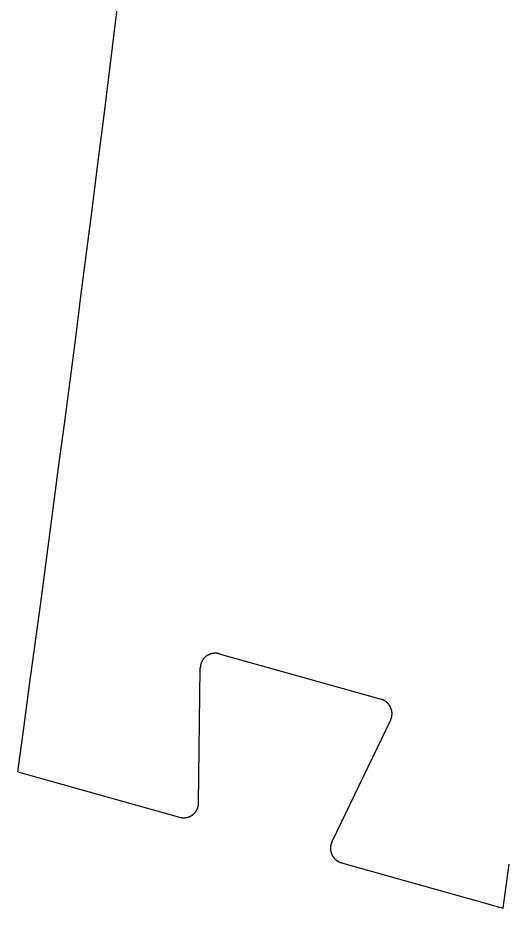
# Model space of a CAD drawing. Extents: x 50 to 1155, y -2400 to -33.
# Drawn here: x 525.2 to 719.6, y -1785.7 to -1429.2 of the extents above; entities that cross this region are included whole.
import ezdxf

# ---------------------------------------------------------------- set-up
doc = ezdxf.new("R2010")
doc.units = 0
doc.layers.get('0').update_dxf_attribs({"color": 18, "linetype": 'CONTINUOUS'})

msp = doc.modelspace()

# ---------------------------------------------------------------- linework, layer by layer
at = {"color": 18}
for p, q in [((605.891, -1683.88), (670.681, -1702.09)), ((597.61, -1743.62), (598.268, -1689.59)), ((674.463, -1710.47), (650.997, -1759.15)), ((525.197, -1731.11), (589.988, -1749.32)), ((654.778, -1767.53), (719.569, -1785.74))]:
    msp.add_line(p, q, dxfattribs=at)
for points in [[(525.197, -1731.11, 0), (527.573, -1713.7, 0), (529.936, -1696.3, 0), (532.286, -1678.9, 0), (534.623, -1661.5, 0), (536.947, -1644.11, 0), (539.258, -1626.72, 0), (541.555, -1609.33, 0), (543.84, -1591.94, 0), (546.111, -1574.55, 0), (548.369, -1557.17, 0), (550.614, -1539.79, 0), (552.846, -1522.42, 0), (555.066, -1505.04, 0), (557.272, -1487.67, 0), (559.464, -1470.3, 0), (561.644, -1452.94, 0), (563.811, -1435.57, 0), (565.965, -1418.21, 0)], [(604.268, -1683.66, 0), (604.179, -1683.66, 0), (604.089, -1683.66, 0), (603.999, -1683.66, 0), (603.909, -1683.67, 0), (603.818, -1683.67, 0), (603.727, -1683.68, 0), (603.635, -1683.69, 0), (603.544, -1683.7, 0), (603.451, -1683.71, 0), (603.359, -1683.73, 0), (603.266, -1683.74, 0), (603.173, -1683.76, 0), (603.08, -1683.77, 0), (602.986, -1683.79, 0), (602.893, -1683.82, 0), (602.799, -1683.84, 0), (602.706, -1683.86, 0), (602.612, -1683.89, 0), (602.519, -1683.92, 0), (602.425, -1683.95, 0), (602.332, -1683.98, 0), (602.239, -1684.01, 0), (602.146, -1684.04, 0), (602.053, -1684.08, 0), (601.961, -1684.12, 0), (601.869, -1684.16, 0), (601.777, -1684.2, 0), (601.686, -1684.24, 0), (601.595, -1684.28, 0), (601.505, -1684.33, 0), (601.415, -1684.38, 0), (601.326, -1684.43, 0), (601.237, -1684.48, 0), (601.15, -1684.53, 0), (601.062, -1684.58, 0), (600.976, -1684.64, 0), (600.891, -1684.7, 0), (600.806, -1684.76, 0), (600.722, -1684.82, 0), (600.64, -1684.88, 0), (600.558, -1684.94, 0), (600.477, -1685.01, 0), (600.397, -1685.07, 0), (600.319, -1685.14, 0), (600.241, -1685.21, 0), (600.165, -1685.28, 0), (600.09, -1685.35, 0), (600.016, -1685.42, 0), (599.943, -1685.5, 0), (599.872, -1685.57, 0), (599.802, -1685.65, 0), (599.733, -1685.73, 0), (599.666, -1685.81, 0), (599.6, -1685.89, 0), (599.536, -1685.97, 0), (599.473, -1686.05, 0), (599.412, -1686.13, 0), (599.352, -1686.22, 0), (599.293, -1686.3, 0), (599.237, -1686.39, 0), (599.182, -1686.47, 0), (599.128, -1686.56, 0), (599.076, -1686.65, 0), (599.026, -1686.74, 0), (598.977, -1686.83, 0), (598.93, -1686.92, 0), (598.884, -1687.01, 0), (598.841, -1687.1, 0), (598.798, -1687.19, 0), (598.758, -1687.28, 0), (598.719, -1687.37, 0), (598.682, -1687.47, 0), (598.646, -1687.56, 0), (598.613, -1687.65, 0), (598.58, -1687.74, 0), (598.55, -1687.84, 0), (598.521, -1687.93, 0), (598.494, -1688.02, 0), (598.468, -1688.12, 0), (598.444, -1688.21, 0), (598.422, -1688.31, 0), (598.401, -1688.4, 0), (598.382, -1688.49, 0), (598.364, -1688.59, 0), (598.348, -1688.68, 0), (598.333, -1688.77, 0), (598.32, -1688.86, 0), (598.309, -1688.96, 0), (598.299, -1689.05, 0), (598.29, -1689.14, 0), (598.283, -1689.23, 0), (598.277, -1689.32, 0), (598.273, -1689.41, 0), (598.27, -1689.5, 0), (598.268, -1689.59, 0)], [(605.891, -1683.88, 0), (605.874, -1683.88, 0), (605.856, -1683.87, 0), (605.839, -1683.87, 0), (605.821, -1683.86, 0), (605.804, -1683.86, 0), (605.787, -1683.85, 0), (605.769, -1683.85, 0), (605.752, -1683.84, 0), (605.734, -1683.84, 0), (605.717, -1683.83, 0), (605.7, -1683.83, 0), (605.682, -1683.83, 0), (605.665, -1683.82, 0), (605.648, -1683.82, 0), (605.63, -1683.81, 0), (605.613, -1683.81, 0), (605.595, -1683.8, 0), (605.578, -1683.8, 0), (605.561, -1683.8, 0), (605.543, -1683.79, 0), (605.526, -1683.79, 0), (605.509, -1683.79, 0), (605.491, -1683.78, 0), (605.474, -1683.78, 0), (605.457, -1683.78, 0), (605.439, -1683.77, 0), (605.422, -1683.77, 0), (605.405, -1683.76, 0), (605.387, -1683.76, 0), (605.37, -1683.76, 0), (605.353, -1683.76, 0), (605.335, -1683.75, 0), (605.318, -1683.75, 0), (605.301, -1683.75, 0), (605.283, -1683.74, 0), (605.266, -1683.74, 0), (605.249, -1683.74, 0), (605.232, -1683.73, 0), (605.214, -1683.73, 0), (605.197, -1683.73, 0), (605.18, -1683.73, 0), (605.163, -1683.72, 0), (605.146, -1683.72, 0), (605.128, -1683.72, 0), (605.111, -1683.72, 0), (605.094, -1683.71, 0), (605.077, -1683.71, 0), (605.06, -1683.71, 0), (605.042, -1683.71, 0), (605.025, -1683.7, 0), (605.008, -1683.7, 0), (604.991, -1683.7, 0), (604.974, -1683.7, 0), (604.957, -1683.7, 0), (604.94, -1683.69, 0), (604.923, -1683.69, 0), (604.906, -1683.69, 0), (604.889, -1683.69, 0), (604.871, -1683.69, 0), (604.854, -1683.68, 0), (604.837, -1683.68, 0), (604.82, -1683.68, 0), (604.803, -1683.68, 0), (604.786, -1683.68, 0), (604.769, -1683.68, 0), (604.753, -1683.68, 0), (604.736, -1683.67, 0), (604.719, -1683.67, 0), (604.702, -1683.67, 0), (604.685, -1683.67, 0), (604.668, -1683.67, 0), (604.651, -1683.67, 0), (604.634, -1683.67, 0), (604.617, -1683.67, 0), (604.601, -1683.67, 0), (604.584, -1683.66, 0), (604.567, -1683.66, 0), (604.55, -1683.66, 0), (604.533, -1683.66, 0), (604.517, -1683.66, 0), (604.5, -1683.66, 0), (604.483, -1683.66, 0), (604.467, -1683.66, 0), (604.45, -1683.66, 0), (604.433, -1683.66, 0), (604.417, -1683.66, 0), (604.4, -1683.66, 0), (604.383, -1683.66, 0), (604.367, -1683.66, 0), (604.35, -1683.66, 0), (604.334, -1683.66, 0), (604.317, -1683.66, 0), (604.301, -1683.66, 0), (604.284, -1683.66, 0), (604.268, -1683.66, 0)], [(674.463, -1710.47, 0), (674.492, -1710.41, 0), (674.52, -1710.35, 0), (674.548, -1710.29, 0), (674.574, -1710.23, 0), (674.6, -1710.16, 0), (674.625, -1710.1, 0), (674.65, -1710.04, 0), (674.674, -1709.98, 0), (674.697, -1709.92, 0), (674.719, -1709.85, 0), (674.74, -1709.79, 0), (674.761, -1709.73, 0), (674.781, -1709.67, 0), (674.8, -1709.6, 0), (674.819, -1709.54, 0), (674.837, -1709.48, 0), (674.854, -1709.42, 0), (674.87, -1709.35, 0), (674.886, -1709.29, 0), (674.901, -1709.23, 0), (674.915, -1709.17, 0), (674.928, -1709.1, 0), (674.941, -1709.04, 0), (674.953, -1708.98, 0), (674.965, -1708.92, 0), (674.976, -1708.85, 0), (674.986, -1708.79, 0), (674.995, -1708.73, 0), (675.004, -1708.67, 0), (675.012, -1708.61, 0), (675.019, -1708.55, 0), (675.026, -1708.48, 0), (675.032, -1708.42, 0), (675.037, -1708.36, 0), (675.042, -1708.3, 0), (675.046, -1708.24, 0), (675.049, -1708.18, 0), (675.052, -1708.12, 0), (675.054, -1708.06, 0), (675.056, -1708, 0), (675.057, -1707.94, 0), (675.057, -1707.88, 0), (675.057, -1707.82, 0), (675.057, -1707.76, 0), (675.055, -1707.7, 0), (675.053, -1707.64, 0), (675.051, -1707.58, 0), (675.047, -1707.52, 0), (675.044, -1707.46, 0), (675.039, -1707.4, 0), (675.034, -1707.34, 0), (675.028, -1707.28, 0), (675.022, -1707.22, 0), (675.015, -1707.15, 0), (675.007, -1707.09, 0), (674.999, -1707.03, 0), (674.99, -1706.97, 0), (674.98, -1706.91, 0), (674.97, -1706.84, 0), (674.959, -1706.78, 0), (674.947, -1706.72, 0), (674.934, -1706.66, 0), (674.921, -1706.6, 0), (674.907, -1706.53, 0), (674.893, -1706.47, 0), (674.878, -1706.41, 0), (674.861, -1706.35, 0), (674.845, -1706.28, 0), (674.827, -1706.22, 0), (674.809, -1706.16, 0), (674.79, -1706.09, 0), (674.77, -1706.03, 0), (674.75, -1705.97, 0), (674.729, -1705.91, 0), (674.707, -1705.85, 0), (674.684, -1705.78, 0), (674.661, -1705.72, 0), (674.637, -1705.66, 0), (674.612, -1705.6, 0), (674.586, -1705.54, 0), (674.56, -1705.47, 0), (674.533, -1705.41, 0), (674.505, -1705.35, 0), (674.477, -1705.29, 0), (674.447, -1705.23, 0), (674.417, -1705.17, 0), (674.386, -1705.11, 0), (674.355, -1705.05, 0), (674.323, -1704.99, 0), (674.29, -1704.93, 0), (674.256, -1704.87, 0), (674.221, -1704.81, 0), (674.186, -1704.75, 0), (674.15, -1704.69, 0), (674.114, -1704.64, 0), (674.077, -1704.58, 0), (674.039, -1704.52, 0), (674, -1704.46, 0), (673.96, -1704.41, 0), (673.92, -1704.35, 0), (673.88, -1704.3, 0), (673.838, -1704.24, 0), (673.796, -1704.19, 0), (673.753, -1704.13, 0), (673.71, -1704.08, 0), (673.666, -1704.02, 0), (673.621, -1703.97, 0), (673.576, -1703.92, 0), (673.53, -1703.87, 0), (673.483, -1703.82, 0), (673.436, -1703.76, 0), (673.388, -1703.71, 0), (673.34, -1703.66, 0), (673.291, -1703.61, 0), (673.242, -1703.57, 0), (673.192, -1703.52, 0), (673.141, -1703.47, 0), (673.09, -1703.42, 0), (673.038, -1703.38, 0), (672.986, -1703.33, 0), (672.934, -1703.29, 0), (672.88, -1703.24, 0), (672.827, -1703.2, 0), (672.773, -1703.15, 0), (672.718, -1703.11, 0), (672.663, -1703.07, 0), (672.608, -1703.03, 0), (672.552, -1702.99, 0), (672.496, -1702.95, 0), (672.439, -1702.91, 0), (672.382, -1702.87, 0), (672.324, -1702.83, 0), (672.267, -1702.8, 0), (672.208, -1702.76, 0), (672.15, -1702.72, 0), (672.091, -1702.69, 0), (672.032, -1702.66, 0), (671.973, -1702.62, 0), (671.913, -1702.59, 0), (671.853, -1702.56, 0), (671.793, -1702.53, 0), (671.733, -1702.5, 0), (671.672, -1702.47, 0), (671.611, -1702.44, 0), (671.55, -1702.41, 0), (671.489, -1702.38, 0), (671.427, -1702.35, 0), (671.366, -1702.33, 0), (671.304, -1702.3, 0), (671.242, -1702.28, 0), (671.18, -1702.25, 0), (671.118, -1702.23, 0), (671.056, -1702.21, 0), (670.993, -1702.19, 0), (670.931, -1702.17, 0), (670.869, -1702.15, 0), (670.806, -1702.13, 0), (670.744, -1702.11, 0), (670.681, -1702.09, 0)], [(589.988, -1749.32, 0), (590.054, -1749.34, 0), (590.12, -1749.36, 0), (590.187, -1749.37, 0), (590.253, -1749.39, 0), (590.319, -1749.4, 0), (590.385, -1749.42, 0), (590.451, -1749.43, 0), (590.517, -1749.44, 0), (590.583, -1749.45, 0), (590.649, -1749.47, 0), (590.714, -1749.48, 0), (590.78, -1749.49, 0), (590.845, -1749.49, 0), (590.91, -1749.5, 0), (590.975, -1749.51, 0), (591.04, -1749.52, 0), (591.105, -1749.52, 0), (591.169, -1749.53, 0), (591.234, -1749.53, 0), (591.298, -1749.54, 0), (591.362, -1749.54, 0), (591.425, -1749.54, 0), (591.489, -1749.54, 0), (591.552, -1749.54, 0), (591.615, -1749.54, 0), (591.677, -1749.54, 0), (591.741, -1749.54, 0), (591.804, -1749.54, 0), (591.868, -1749.54, 0), (591.931, -1749.53, 0), (591.996, -1749.53, 0), (592.06, -1749.53, 0), (592.124, -1749.52, 0), (592.189, -1749.52, 0), (592.254, -1749.51, 0), (592.319, -1749.5, 0), (592.384, -1749.49, 0), (592.45, -1749.48, 0), (592.515, -1749.47, 0), (592.581, -1749.46, 0), (592.647, -1749.45, 0), (592.712, -1749.44, 0), (592.778, -1749.43, 0), (592.844, -1749.42, 0), (592.911, -1749.4, 0), (592.977, -1749.39, 0), (593.043, -1749.37, 0), (593.109, -1749.35, 0), (593.175, -1749.34, 0), (593.242, -1749.32, 0), (593.308, -1749.3, 0), (593.374, -1749.28, 0), (593.44, -1749.26, 0), (593.506, -1749.24, 0), (593.572, -1749.21, 0), (593.638, -1749.19, 0), (593.704, -1749.17, 0), (593.77, -1749.14, 0), (593.835, -1749.12, 0), (593.9, -1749.09, 0), (593.966, -1749.06, 0), (594.031, -1749.03, 0), (594.096, -1749, 0), (594.16, -1748.97, 0), (594.225, -1748.94, 0), (594.289, -1748.91, 0), (594.353, -1748.88, 0), (594.416, -1748.85, 0), (594.48, -1748.81, 0), (594.543, -1748.78, 0), (594.606, -1748.74, 0), (594.668, -1748.71, 0), (594.73, -1748.67, 0), (594.792, -1748.63, 0), (594.853, -1748.59, 0), (594.914, -1748.55, 0), (594.975, -1748.51, 0), (595.035, -1748.47, 0), (595.094, -1748.43, 0), (595.154, -1748.39, 0), (595.212, -1748.34, 0), (595.27, -1748.3, 0), (595.328, -1748.25, 0), (595.385, -1748.21, 0), (595.442, -1748.16, 0), (595.498, -1748.11, 0), (595.554, -1748.07, 0), (595.609, -1748.02, 0), (595.663, -1747.97, 0), (595.717, -1747.92, 0), (595.77, -1747.87, 0), (595.823, -1747.82, 0), (595.875, -1747.76, 0), (595.926, -1747.71, 0), (595.977, -1747.66, 0), (596.027, -1747.6, 0), (596.077, -1747.55, 0), (596.125, -1747.5, 0), (596.173, -1747.44, 0), (596.221, -1747.38, 0), (596.267, -1747.33, 0), (596.313, -1747.27, 0), (596.358, -1747.21, 0), (596.403, -1747.15, 0), (596.446, -1747.1, 0), (596.489, -1747.04, 0), (596.531, -1746.98, 0), (596.572, -1746.92, 0), (596.613, -1746.86, 0), (596.653, -1746.8, 0), (596.692, -1746.73, 0), (596.73, -1746.67, 0), (596.767, -1746.61, 0), (596.804, -1746.55, 0), (596.84, -1746.49, 0), (596.875, -1746.42, 0), (596.909, -1746.36, 0), (596.942, -1746.3, 0), (596.975, -1746.23, 0), (597.006, -1746.17, 0), (597.037, -1746.1, 0), (597.067, -1746.04, 0), (597.096, -1745.97, 0), (597.125, -1745.91, 0), (597.152, -1745.84, 0), (597.179, -1745.78, 0), (597.205, -1745.71, 0), (597.23, -1745.65, 0), (597.254, -1745.58, 0), (597.277, -1745.52, 0), (597.3, -1745.45, 0), (597.322, -1745.38, 0), (597.342, -1745.32, 0), (597.362, -1745.25, 0), (597.382, -1745.18, 0), (597.4, -1745.12, 0), (597.418, -1745.05, 0), (597.435, -1744.99, 0), (597.451, -1744.92, 0), (597.466, -1744.85, 0), (597.48, -1744.79, 0), (597.494, -1744.72, 0), (597.507, -1744.66, 0), (597.519, -1744.59, 0), (597.53, -1744.52, 0), (597.54, -1744.46, 0), (597.55, -1744.39, 0), (597.559, -1744.33, 0), (597.567, -1744.26, 0), (597.575, -1744.2, 0), (597.582, -1744.13, 0), (597.588, -1744.07, 0), (597.593, -1744, 0), (597.597, -1743.94, 0), (597.601, -1743.87, 0), (597.605, -1743.81, 0), (597.607, -1743.75, 0), (597.609, -1743.68, 0), (597.61, -1743.62, 0)], [(650.997, -1759.15, 0), (650.968, -1759.21, 0), (650.94, -1759.27, 0), (650.912, -1759.33, 0), (650.886, -1759.39, 0), (650.86, -1759.46, 0), (650.835, -1759.52, 0), (650.81, -1759.58, 0), (650.786, -1759.64, 0), (650.763, -1759.7, 0), (650.741, -1759.77, 0), (650.72, -1759.83, 0), (650.699, -1759.89, 0), (650.679, -1759.95, 0), (650.66, -1760.02, 0), (650.641, -1760.08, 0), (650.623, -1760.14, 0), (650.606, -1760.2, 0), (650.59, -1760.27, 0), (650.574, -1760.33, 0), (650.559, -1760.39, 0), (650.545, -1760.45, 0), (650.531, -1760.52, 0), (650.519, -1760.58, 0), (650.507, -1760.64, 0), (650.495, -1760.7, 0), (650.484, -1760.77, 0), (650.474, -1760.83, 0), (650.465, -1760.89, 0), (650.456, -1760.95, 0), (650.448, -1761.01, 0), (650.441, -1761.07, 0), (650.434, -1761.14, 0), (650.428, -1761.2, 0), (650.423, -1761.26, 0), (650.418, -1761.32, 0), (650.414, -1761.38, 0), (650.411, -1761.44, 0), (650.408, -1761.5, 0), (650.406, -1761.56, 0), (650.404, -1761.62, 0), (650.403, -1761.68, 0), (650.402, -1761.74, 0), (650.403, -1761.8, 0), (650.403, -1761.86, 0), (650.405, -1761.92, 0), (650.407, -1761.98, 0), (650.409, -1762.04, 0), (650.412, -1762.1, 0), (650.416, -1762.16, 0), (650.421, -1762.22, 0), (650.426, -1762.28, 0), (650.431, -1762.34, 0), (650.438, -1762.4, 0), (650.445, -1762.47, 0), (650.452, -1762.53, 0), (650.461, -1762.59, 0), (650.47, -1762.65, 0), (650.48, -1762.71, 0), (650.49, -1762.78, 0), (650.501, -1762.84, 0), (650.513, -1762.9, 0), (650.525, -1762.96, 0), (650.538, -1763.02, 0), (650.552, -1763.09, 0), (650.567, -1763.15, 0), (650.582, -1763.21, 0), (650.598, -1763.27, 0), (650.615, -1763.34, 0), (650.633, -1763.4, 0), (650.651, -1763.46, 0), (650.67, -1763.52, 0), (650.689, -1763.59, 0), (650.71, -1763.65, 0), (650.731, -1763.71, 0), (650.753, -1763.77, 0), (650.775, -1763.84, 0), (650.799, -1763.9, 0), (650.823, -1763.96, 0), (650.848, -1764.02, 0), (650.873, -1764.08, 0), (650.9, -1764.15, 0), (650.927, -1764.21, 0), (650.955, -1764.27, 0), (650.983, -1764.33, 0), (651.012, -1764.39, 0), (651.042, -1764.45, 0), (651.073, -1764.51, 0), (651.105, -1764.57, 0), (651.137, -1764.63, 0), (651.17, -1764.69, 0), (651.204, -1764.75, 0), (651.238, -1764.81, 0), (651.273, -1764.87, 0), (651.309, -1764.93, 0), (651.346, -1764.98, 0), (651.383, -1765.04, 0), (651.421, -1765.1, 0), (651.46, -1765.16, 0), (651.499, -1765.21, 0), (651.539, -1765.27, 0), (651.58, -1765.32, 0), (651.621, -1765.38, 0), (651.663, -1765.43, 0), (651.706, -1765.49, 0), (651.749, -1765.54, 0), (651.794, -1765.6, 0), (651.838, -1765.65, 0), (651.884, -1765.7, 0), (651.929, -1765.75, 0), (651.976, -1765.8, 0), (652.023, -1765.86, 0), (652.071, -1765.91, 0), (652.119, -1765.96, 0), (652.168, -1766.01, 0), (652.218, -1766.05, 0), (652.268, -1766.1, 0), (652.318, -1766.15, 0), (652.369, -1766.2, 0), (652.421, -1766.24, 0), (652.473, -1766.29, 0), (652.526, -1766.33, 0), (652.579, -1766.38, 0), (652.632, -1766.42, 0), (652.687, -1766.46, 0), (652.741, -1766.51, 0), (652.796, -1766.55, 0), (652.852, -1766.59, 0), (652.907, -1766.63, 0), (652.964, -1766.67, 0), (653.02, -1766.71, 0), (653.077, -1766.75, 0), (653.135, -1766.79, 0), (653.193, -1766.82, 0), (653.251, -1766.86, 0), (653.309, -1766.9, 0), (653.368, -1766.93, 0), (653.427, -1766.96, 0), (653.486, -1767, 0), (653.546, -1767.03, 0), (653.606, -1767.06, 0), (653.666, -1767.09, 0), (653.726, -1767.12, 0), (653.787, -1767.15, 0), (653.848, -1767.18, 0), (653.909, -1767.21, 0), (653.97, -1767.24, 0), (654.032, -1767.27, 0), (654.093, -1767.29, 0), (654.155, -1767.32, 0), (654.217, -1767.34, 0), (654.279, -1767.37, 0), (654.341, -1767.39, 0), (654.403, -1767.41, 0), (654.466, -1767.43, 0), (654.528, -1767.45, 0), (654.59, -1767.47, 0), (654.653, -1767.49, 0), (654.715, -1767.51, 0), (654.778, -1767.53, 0)], [(719.569, -1785.74, 0), (722.005, -1768.05, 0)]]:
    msp.add_polyline3d(points, dxfattribs=at)

doc.saveas('drawing.dxf')
